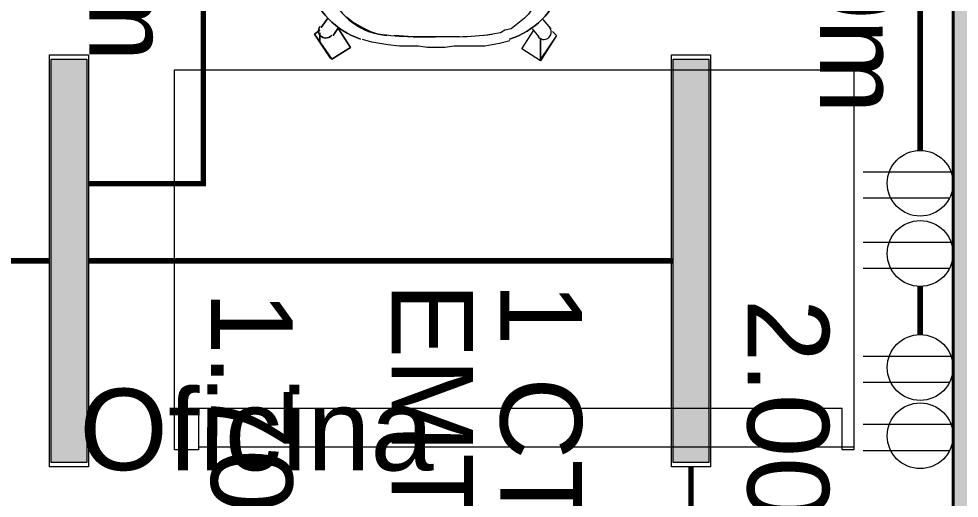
# Model space of a CAD drawing. Header units: metres. Extents: x 81 to 650, y -25 to 177.
# Drawn here: x 174.972 to 176.702, y 37.603 to 38.486 of the extents above; entities that cross this region are included whole.
import ezdxf
from ezdxf.lldxf.tags import DXFTag

# ---------------------------------------------------------------- set-up
doc = ezdxf.new("R2010")
doc.units = ezdxf.units.M
for name, color, linetype, lineweight in [('-CN-GYD-LUMINARIA CINTA LED', 4, 'Continuous', 18), ('-CN-GYD-TOMACORRIENTES', 1, 'Continuous', 18), ('-CN-GYD-TUBERÍA PRINCIPAL ILUMINACION', 5, 'Continuous', 5), ('-EL-Texto Tomas', 7, 'Continuous', 0), ('Muro', 251, 'Continuous', 40), ('TEXTOS', 250, 'Continuous', 20)]:
    doc.layers.add(name, color=color, linetype=linetype, lineweight=lineweight)
doc.layers.add('A-HATCH CONCRETO', color=7, linetype='Continuous', true_color=0xc2c2c2)
doc.layers.add('PDF2_Geometría', color=7, linetype='Continuous', true_color=0x525252)
doc.layers.add('AMOBLAMIENTO', color=253, linetype='Continuous')
doc.layers.add('TEXTOS DE MEDIDAS', color=7, linetype='Continuous')
doc.styles.add('ROMANS', font='arial.ttf')
doc.styles.get("Standard").update_dxf_attribs({"font": 'arial.ttf'})
tags = doc.linetypes.add('EMT_LINE', pattern='A,0.5,-0.2,["EMT",Standard,S=0.1,R=0,X=-0.1,Y=-0.05],-0.25', length=0.95).pattern_tags.tags
tags[6] = DXFTag(74, 10)

# ---------------------------------------------------------------- blocks, each defined once
blk = doc.blocks.new('Silla 2')
at = {"layer": 'PDF2_Geometría', "color": 8, "linetype": 'Continuous', "lineweight": 9}
for points in [[(-645.7086, -3779.5502), (-645.6963, -3779.56), (-645.6792, -3779.5697), (-645.6645, -3779.5771), (-645.6499, -3779.582), (-645.6352, -3779.5844)], [(-645.3319, -3779.5722), (-645.3466, -3779.5551)], [(-645.5863, -3779.5869), (-645.5447, -3779.5869), (-645.5692, -3779.5869), (-645.5863, -3779.5869), (-645.6205, -3779.5844)], [(-645.3295, -3779.5771), (-645.3222, -3779.5844), (-645.3515, -3779.6309), (-645.3857, -3779.6089), (-645.3637, -3779.5746)], [(-645.3539, -3779.5869), (-645.3662, -3779.5722)], [(-645.3222, -3779.5844), (-645.3515, -3779.6284)], [(-645.4078, -3779.5942), (-645.4273, -3779.5991), (-645.4542, -3779.604), (-645.4787, -3779.604), (-645.4958, -3779.604), (-645.5105, -3779.604), (-645.5276, -3779.6064), (-645.5447, -3779.6064), (-645.5594, -3779.6064), (-645.5765, -3779.604), (-645.5912, -3779.604), (-645.6107, -3779.604), (-645.6327, -3779.6015), (-645.6621, -3779.5966), (-645.6792, -3779.5917)], [(-645.5936, -3779.5869), (-645.5936, -3779.5869)], [(-645.5007, -3779.5869), (-645.5447, -3779.5869)]]:
    blk.add_lwpolyline(points, dxfattribs=at)
blk.add_lwpolyline([(-645.3365, -3779.2803, -0.084304), (-645.3466, -3779.4915), (-645.3539, -3779.5135), (-645.3613, -3779.5257), (-645.3637, -3779.5306), (-645.3735, -3779.5453), (-645.3809, -3779.5526), (-645.4053, -3779.5722), (-645.4175, -3779.5746), (-645.4249, -3779.5795), (-645.4395, -3779.582), (-645.4542, -3779.5844)], format="xyb", dxfattribs=at)
for points in [[(-645.7774, -3779.4941, 0.237838), (-645.6827, -3779.591, -0.237838)], [(-645.4084, -3779.5915, 0.237816), (-645.3126, -3779.4958, -0.237816)], [(-645.7573, -3779.5679, 0.999978), (-645.7356, -3779.5838, -0.999978)]]:
    blk.add_lwpolyline(points, format="xyb", close=True, dxfattribs=at)
for points in [[(-645.7428, -3779.5526), (-645.755, -3779.5697)], [(-645.7232, -3779.5722), (-645.7012, -3779.6064), (-645.7355, -3779.6284), (-645.7673, -3779.582), (-645.7575, -3779.5746), (-645.7673, -3779.582), (-645.7355, -3779.6284), (-645.7012, -3779.6064)], [(-645.7379, -3779.626), (-645.7673, -3779.582)], [(-645.7232, -3779.5697), (-645.733, -3779.5844)]]:
    blk.add_lwpolyline(points, close=True, dxfattribs=at)
at = {"layer": 'PDF2_Geometría', "color": 8, "linetype": 'Continuous', "lineweight": 0}
for points in [[(-645.7575, -3779.5795), (-645.7575, -3779.5966), (-645.7575, -3779.5795)], [(-645.7575, -3779.5795), (-645.7575, -3779.5966), (-645.7575, -3779.5795)], [(-645.3515, -3779.5893), (-645.3515, -3779.6309), (-645.3515, -3779.5893)], [(-645.3515, -3779.5893), (-645.3515, -3779.6309), (-645.3515, -3779.5893)], [(-645.3515, -3779.5893), (-645.3515, -3779.6309), (-645.3515, -3779.5893)], [(-645.3515, -3779.5893), (-645.3515, -3779.6309), (-645.3515, -3779.5893)]]:
    blk.add_lwpolyline(points, dxfattribs=at)
at = {"layer": 'PDF2_Geometría', "color": 8, "linetype": 'Continuous', "lineweight": 9}
for centre, radius, start, end in [((-645.6266, -3779.4658), 0.1186, 191.6951, 259.2059), ((-645.5753, -3779.0869), 0.5, 261.4679, 268.474), ((-645.5092, -3779.0868), 0.5, 270.8401, 277.8504), ((-645.3454, -3779.5783), 0.0135, 215.5255, 35.5232)]:
    blk.add_arc(centre, radius, start, end, dxfattribs=at)
blk = doc.blocks.new('Tomas BD1')
at = {"lineweight": 0}
blk.add_line((0.115, -0.3183), (0.115, 0.588), dxfattribs=at)
blk.add_lwpolyline([(-0.1544, -0.2971), (-0.1544, 0.588)], dxfattribs=at)
blk.add_circle((0, 0), 0.3385, dxfattribs=at)
at = {"layer": '-EL-Texto Tomas', "color": 7, "style": 'ROMANS'}
for tag, p, height, flags in [('POTENCIA(W)', (0.8784, 0.5951), 0.3211, 9), ('TABLERO', (0.3156, 0.6544), 0.2729, 8), ('CTO', (-0.0586, 0.6502), 0.2729, 8)]:
    blk.add_attdef(tag, p, '', height=height, rotation=90, dxfattribs=dict(at, flags=flags))
at = {"layer": '-EL-Texto Tomas', "style": 'ROMANS', "flags": 9}
blk.add_attdef('USO', (-0.8401, 0.5892), '', height=0.3504, rotation=90, dxfattribs=at)
blk = doc.blocks.new('A$Ce042a74c')
at = {"layer": 'A-HATCH CONCRETO', "ltscale": 0.03}
h = blk.add_hatch(color=256, dxfattribs=at)
h.dxf.hatch_style = 1
h.paths.add_polyline_path([(37.983, 8.975), (36.988, 8.975), (36.988, 8.825), (37.983, 8.825)])
h.paths.add_polyline_path([(38.9831, 11.6747), (38.983, 8.1747), (39.1331, 8.1747), (39.1331, 11.6747)])
h.paths.add_polyline_path([(38.983, 8.9751), (38.983, 8.975), (38.983, 8.825), (38.983, 8.825)], flags=17)
h.paths.add_polyline_path([(35.488, 8.9751), (30.9363, 8.975), (30.9363, 8.825), (35.488, 8.825)])
h.paths.add_polyline_path([(33.7871, 8.825), (33.7871, 8.825), (33.637, 8.825), (33.637, 8.825)], flags=17)
h.paths.add_polyline_path([(33.7871, 6.462), (33.6371, 6.462), (33.637, 7.8227), (33.7871, 7.8227)])
h.paths.add_polyline_path([(33.637, 7.4743), (33.637, 7.6244), (33.0033, 7.6244), (33.0033, 7.4749)])
h.paths.add_polyline_path([(31.5494, 7.4746), (31.5494, 7.6246), (32.2033, 7.6249), (32.2033, 7.4749)])
h.paths.add_polyline_path([(30.1855, 7.4748), (30.1855, 7.6248), (30.7494, 7.6252), (30.7494, 7.4751)])
h.paths.add_polyline_path([(30.4888, 6.4622), (30.3387, 6.4622), (30.3387, 7.4749), (30.4887, 7.4749)])
h.paths.add_polyline_path([(32.1379, 6.4621), (31.9879, 6.4621), (31.9878, 7.4747), (32.1379, 7.4747)])
h.paths.add_polyline_path([(26.5445, 6.462), (33.7871, 6.462), (33.7871, 6.312), (26.5445, 6.312)])
h.paths.add_polyline_path([(26.694, 7.4745), (26.694, 7.6246), (28.8855, 7.6252), (28.8855, 7.4751)])
h.paths.add_polyline_path([(26.5446, 6.462), (26.5429, 8.9751), (26.693, 8.9744), (26.693, 8.8243), (26.6938, 8.8245), (26.6947, 6.462)])
h.paths.add_polyline_path([(27.4459, 6.4622), (27.2959, 6.4622), (27.2958, 6.462), (27.4459, 6.462)])
h.paths.add_polyline_path([(26.5463, 11.676), (26.5463, 9.8751), (26.6913, 9.8751), (26.6963, 11.676)])
h.paths.add_polyline_path([(31.0871, 8.975), (30.9363, 8.975), (30.9364, 9.9775), (29.0338, 9.9768), (29.0356, 8.9751), (28.8855, 8.9751), (28.8834, 10.1259), (29.8356, 10.1259), (29.8356, 11.6748), (29.9856, 11.6748), (29.9856, 10.1259), (30.9364, 10.1259), (30.9363, 11.6748), (31.0871, 11.6748)])
h.paths.add_polyline_path([(31.8864, 8.9754), (32.0364, 8.9754), (32.0365, 8.975)])
h.paths.add_polyline_path([(26.5467, 11.6748), (39.1331, 11.6747), (39.1331, 11.8248), (26.5467, 11.8248)])
h.paths.add_polyline_path([(47.0807, 11.6748), (44.2307, 11.6747), (44.2307, 11.8248), (47.0807, 11.8248)])
h.paths.add_polyline_path([(47.9807, 54.6753), (47.8307, 54.6753), (47.8307, 3.892), (46.2411, 3.8921), (46.2411, 5.9057), (46.9307, 5.9058), (46.9307, 6.0558), (46.0911, 6.0557), (46.0911, 2.292), (47.0807, 2.2921), (47.0807, 2.4422), (46.2412, 2.4421), (46.2411, 3.7421), (47.8307, 3.742), (47.8307, 0.9504), (47.9807, 0.9504)])
h.paths.add_polyline_path([(27.3463, 2.9104), (27.3729, 2.7604), (26.6945, 2.7604), (26.6945, 0.5404), (26.5445, 0.5404), (26.5445, 2.9104)])
h.paths.add_polyline_path([(29.8831, 2.9104), (29.9113, 2.7604), (28.3483, 2.7604), (28.3765, 2.9104)])
h.paths.add_polyline_path([(32.1004, 2.9103), (32.1287, 2.7603), (30.8854, 2.7603), (30.9136, 2.9103)])
h.paths.add_polyline_path([(31.4379, 0.5404), (31.5879, 0.5404), (31.5879, 0.5658), (31.5879, 2.7603), (31.4379, 2.7603), (31.4379, 0.5658)])
h.paths.add_polyline_path([(33.14, 2.9103), (33.1134, 2.7603), (33.7371, 2.7603), (33.7371, 0.5404), (33.8871, 0.5404), (33.8871, 2.9103)])
h.paths.add_polyline_path([(26.5449, 0.3904), (33.8871, 0.3904), (33.8871, 0.5404), (26.5449, 0.5404)])
h.paths.add_polyline_path([(7.9254, 54.6759), (7.9254, 54.8259), (3.1, 54.8253), (3.1, 54.6753)])
h.paths.add_polyline_path([(37.3952, 51.5206), (37.2452, 51.5206), (37.2452, 54.6753), (37.3953, 54.6753)])
h.paths.add_polyline_path([(36.5332, 51.6706), (36.3832, 51.6706), (36.3832, 53.2753), (36.5332, 53.2753)])
h.paths.add_polyline_path([(28.8855, 51.5206), (28.8855, 51.6706), (37.2452, 51.6706), (37.2452, 51.5206)])
h.paths.add_polyline_path([(36.3832, 54.3253), (36.3832, 54.4753)])
h.paths.add_polyline_path([(29.0355, 52.6672), (28.8855, 52.6672), (28.8855, 53.2753), (29.0355, 53.2753)], flags=0)
h.paths.add_polyline_path([(29.0355, 52.6672), (28.8855, 52.6672), (28.8855, 53.2753), (29.0355, 53.2753)], flags=17)
h.paths.add_polyline_path([(29.0355, 52.6672), (28.8855, 52.6672), (28.8855, 53.2753), (29.0355, 53.2753)], flags=17)
at = {"layer": 'Muro'}
blk.add_lwpolyline([(46.0911, 2.292), (46.0911, 6.0557), (46.2411, 6.0557), (46.2412, 2.292)], close=True, dxfattribs=at)
at = {"layer": 'TEXTOS', "color": 8, "transparency": 33554687}
blk.add_text('Oficina', height=0.15, rotation=359.9331, dxfattribs=at).set_placement((44.4837, 4.3484))

msp = doc.modelspace()

# ---------------------------------------------------------------- hatches: boundary and pattern name
at = {"layer": '-CN-GYD-LUMINARIA CINTA LED'}
h = msp.add_hatch(dxfattribs=at)
h.set_pattern_fill('SWAMP', color=252, scale=0.5, angle=90)
h.set_pattern_definition([(360, (175.0364254, 38.106249), (0.00168459, 0.00729449), [0.00042115, -0.002948033]), (90, (175.036636, 38.1062492), (-0.00168459, 0.00729449), [0.000526434, -0.014062545]), (90, (175.0366887, 38.1062492), (-0.00168459, 0.00729449), [0.00042115, -0.01416783]), (90, (175.0365834, 38.1062492), (-0.00168459, 0.00729449), [0.00042115, -0.01416783]), (76.9961, (175.0367413, 38.1062492), (-0.00168459, 0.00729449), [0.00029946, -0.007187024]), (103.0039, (175.0365307, 38.1062492), (-0.00336918, 3e-12), [0.00029946, -0.007187024])])
h.paths.add_polyline_path([(175.0969, 38.4118), (175.0313, 38.4118), (175.0313, 37.669), (175.0969, 37.669)])
h = msp.add_hatch(dxfattribs=at)
h.set_pattern_fill('SWAMP', color=252, scale=0.5, angle=90)
h.set_pattern_definition([(360, (176.1808575, 38.106249), (0.00168459, 0.00729449), [0.00042115, -0.002948033]), (90, (176.1810681, 38.1062492), (-0.00168459, 0.00729449), [0.000526434, -0.014062545]), (90, (176.1811207, 38.1062492), (-0.00168459, 0.00729449), [0.00042115, -0.01416783]), (90, (176.1810155, 38.1062492), (-0.00168459, 0.00729449), [0.00042115, -0.01416783]), (76.9961, (176.1811734, 38.1062492), (-0.00168459, 0.00729449), [0.00029946, -0.007187024]), (103.0039, (176.1809628, 38.1062492), (-0.00336918, 3e-12), [0.00029946, -0.007187024])])
h.paths.add_polyline_path([(176.2413, 38.4118), (176.1757, 38.4118), (176.1757, 37.669), (176.2413, 37.669)])

# ---------------------------------------------------------------- linework, layer by layer
at = {"layer": '-CN-GYD-LUMINARIA CINTA LED', "color": 4}
for p, q in [((175.0281, 38.4197), (175.1, 38.4197)), ((175.0281, 37.6611), (175.0281, 38.4197)), ((175.0313, 38.4118), (175.0969, 38.4118)), ((175.0313, 37.669), (175.0313, 38.4118)), ((175.0969, 38.4118), (175.0969, 37.669)), ((175.1, 38.4197), (175.1, 37.6611)), ((176.1725, 38.4197), (176.2445, 38.4197)), ((176.1725, 37.6611), (176.1725, 38.4197)), ((176.1757, 38.4118), (176.2413, 38.4118)), ((176.1757, 37.669), (176.1757, 38.4118)), ((176.2413, 38.4118), (176.2413, 37.669)), ((176.2445, 38.4197), (176.2445, 37.6611)), ((175.1, 37.6611), (175.0281, 37.6611)), ((175.0969, 37.669), (175.0313, 37.669)), ((176.2445, 37.6611), (176.1725, 37.6611)), ((176.2413, 37.669), (176.1757, 37.669))]:
    msp.add_line(p, q, dxfattribs=at)
at = {"layer": '-CN-GYD-TUBERÍA PRINCIPAL ILUMINACION', "linetype": 'EMT_LINE', "ltscale": 10, "const_width": 0.01}
for points in [[(175.1, 38.1824), (175.3114, 38.1824), (175.3114, 39.1538)], [(176.63, 38.2438), (176.63, 39.1538)], [(175.0281, 38.0404), (171.8704, 38.0404)], [(175.1, 38.0404), (176.1757, 38.0404)], [(176.63, 37.9933), (176.63, 37.9045)], [(176.2085, 37.6611), (176.2085, 37.426)]]:
    msp.add_lwpolyline(points, dxfattribs=at)
at = {"layer": 'PDF2_Geometría', "linetype": 'Continuous', "lineweight": 9}
msp.add_lwpolyline([(176.5082, 37.6976), (175.3022, 37.6976), (175.3022, 37.6927), (175.2582, 37.6927), (175.2582, 38.3921), (176.5082, 38.3921), (176.5082, 37.6927), (176.4868, 37.6927), (176.4868, 37.7685), (175.3022, 37.7685), (175.3022, 37.6927)], dxfattribs=at)

# ---------------------------------------------------------------- block references
at = {"layer": '-CN-GYD-TOMACORRIENTES', "lineweight": 0, "xscale": 0.1787725312759199, "yscale": 0.1787725312759199, "zscale": 0.1787725312759199, "rotation": 89.99999999999997}
for p in [(176.63, 38.1832), (176.63, 38.0539), (176.63, 37.844), (176.63, 37.7184)]:
    msp.add_blockref('Tomas BD1', p, dxfattribs=at)
msp.add_blockref('A$Ce042a74c', (130.5994, 33.3068))
at = {"layer": 'AMOBLAMIENTO', "linetype": 'Continuous'}
msp.add_blockref('Silla 2', (821.2832, 3818.0398), dxfattribs=at)

# ---------------------------------------------------------------- texts
at = {"layer": 'TEXTOS', "insert": (176.0077, 38.0009), "char_height": 0.15, "width": 1.361209, "attachment_point": 1, "rotation": 270}
msp.add_mtext('\\A1;\\pxsm0.8;1 CTO-T201\\PEMT Ø3/4"       ', dxfattribs=at)
at = {"layer": 'TEXTOS DE MEDIDAS', "char_height": 0.15, "width": 0.447839, "attachment_point": 1, "rotation": 270}
for s, insert in [('\\A1;3.00m', (175.2518, 38.9893)), ('\\A1;1.30m', (176.5956, 38.8933)), ('\\A1;1.70m', (175.4756, 37.9847)), ('\\A1;2.00m', (176.4624, 37.9704))]:
    msp.add_mtext(s, dxfattribs=dict(at, insert=insert))

doc.saveas('drawing.dxf')
